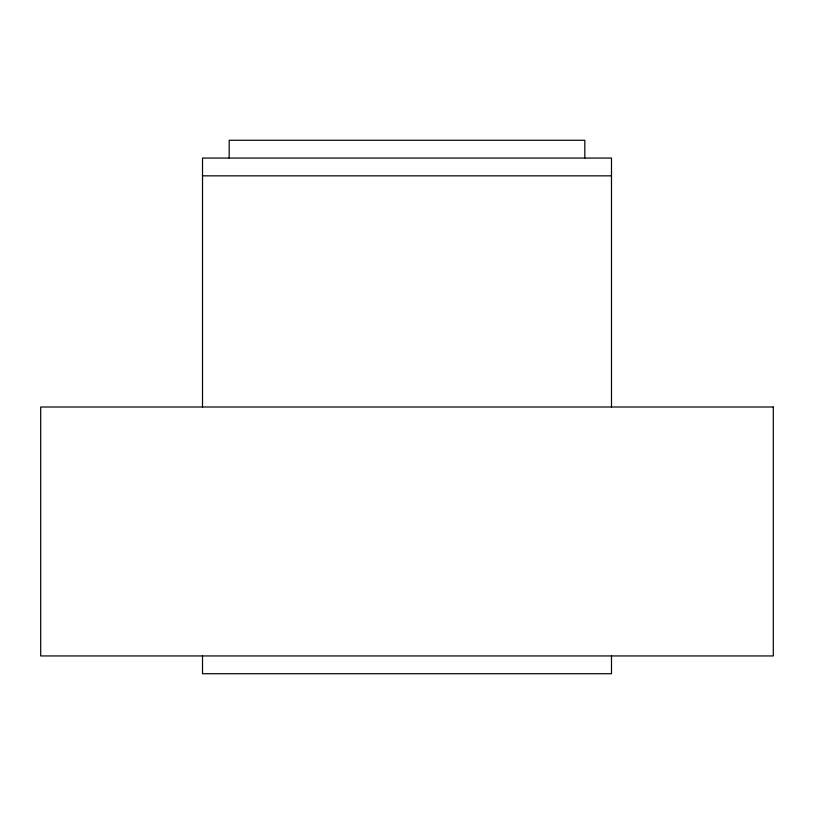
<?xml version="1.0" encoding="UTF-8"?>
<svg xmlns="http://www.w3.org/2000/svg" width="814" height="814" viewBox="0 0 814 814"><rect width="100%" height="100%" fill="white"/><g stroke="black" fill="none" stroke-linecap="round" stroke-linejoin="round"><path stroke-width="1.22" d="M202.513 175.844L611.487 175.844M611.487 407L611.487 158.058L202.513 158.058L202.513 407M611.487 655.942L611.487 673.727L202.513 673.727L202.513 655.942M584.818 157.936L584.818 140.273L229.182 140.273L229.182 157.936M773.3 407L40.7 407L40.7 655.942L773.3 655.942L773.3 407"/></g></svg>
